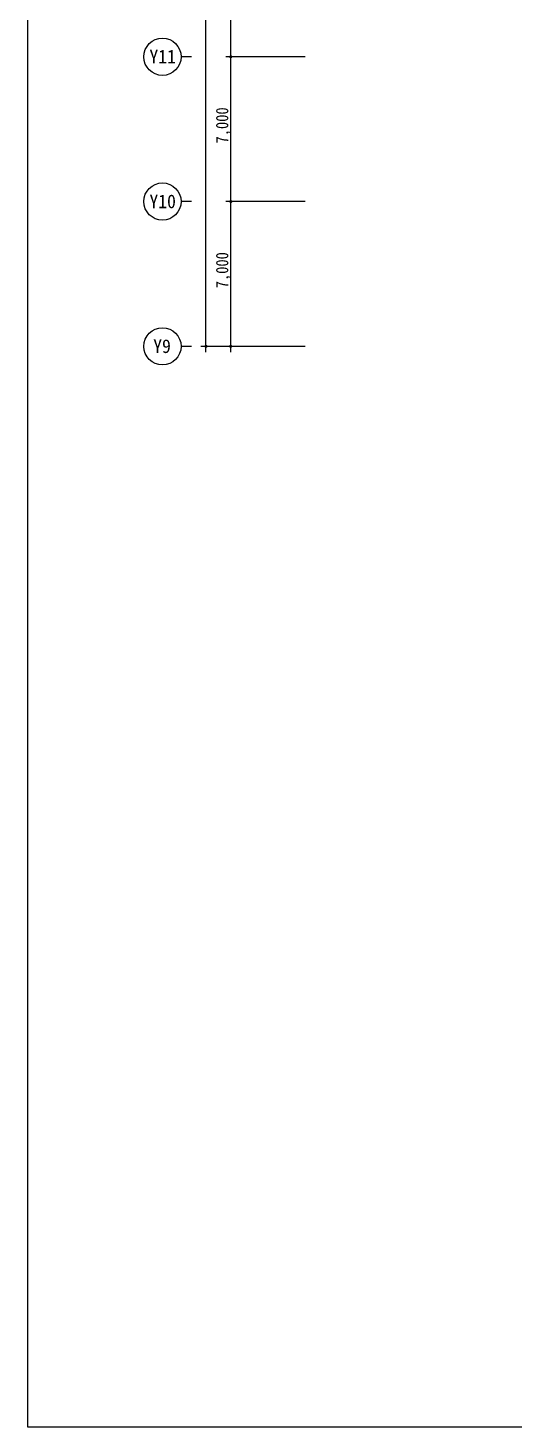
# Model space of a CAD drawing. Header units: millimetres. Extents: x -90599 to 108401, y -635096 to -480023.
# Drawn here: x -90599 to -67106, y -635096 to -567459 of the extents above; entities that cross this region are included whole.
import ezdxf

# ---------------------------------------------------------------- set-up
doc = ezdxf.new("R2010")
doc.units = ezdxf.units.MM
for name, color, linetype in [('TT-DIMS', 1, 'Continuous'), ('TT-LEAL', 1, 'Continuous'), ('TT-LEAT', 3, 'Continuous')]:
    doc.layers.add(name, color=color, linetype=linetype)
doc.layers.add('TX-PAPR', color=2, linetype='Continuous', plot=False)
doc.styles.get("Standard").update_dxf_attribs({"font": 'GulimChe.ttf'})

msp = doc.modelspace()

# ---------------------------------------------------------------- linework, layer by layer
at = {"layer": 'TT-DIMS'}
for p, q in [((-81998, -583130), (-81998, -541959)), ((-80798, -583130), (-80798, -543987)), ((-77193, -568851), (-81038, -568851)), ((-77193, -575851), (-81038, -575851)), ((-77193, -582851), (-82238, -582851))]:
    msp.add_line(p, q, dxfattribs=at)
at = {"layer": 'TT-DIMS', "const_width": 74.9}
for points in [[(-80798, -568888, 1), (-80798, -568813, 1)], [(-80798, -575888, 1), (-80798, -575813, 1)], [(-81998, -582888, 1), (-81998, -582813, 1)], [(-80798, -582888, 1), (-80798, -582813, 1)]]:
    msp.add_lwpolyline(points, format="xyb", close=True, dxfattribs=at)
at = {"layer": 'TT-LEAL'}
for p, q in [((-82698, -568851), (-83198, -568851)), ((-82698, -575851), (-83198, -575851)), ((-82698, -582851), (-83198, -582851))]:
    msp.add_line(p, q, dxfattribs=at)
for centre in [(-84098, -568851), (-84098, -575851), (-84098, -582851)]:
    msp.add_circle(centre, 900, dxfattribs=at)
at = {"layer": 'TX-PAPR'}
msp.add_lwpolyline([(-90599, -506096), (108401, -506096), (108401, -635096), (-90599, -635096)], close=True, dxfattribs=at)

# ---------------------------------------------------------------- texts
at = {"layer": 'TT-DIMS', "width": 0.9}
for p in [(-80917, -573042), (-80917, -580042)]:
    msp.add_text('7,000', height=600, rotation=90, dxfattribs=at).set_placement(p)
at = {"layer": 'TT-LEAT'}
for s, p in [('Y11', (-84729, -569172)), ('Y10', (-84729, -576172)), ('Y9', (-84545, -583172))]:
    msp.add_text(s, height=660, dxfattribs=at).set_placement(p)

doc.saveas('drawing.dxf')
